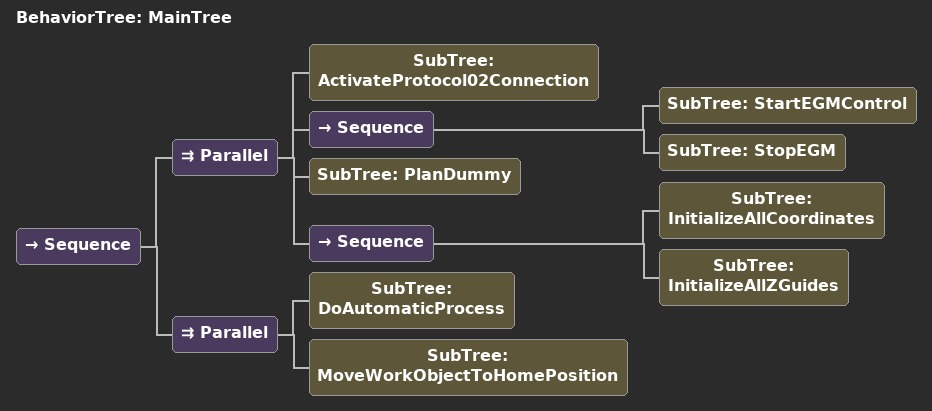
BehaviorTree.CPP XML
<root BTCPP_format="4" main_tree_to_execute="MainTree">
    <include path="sub_trees/protocol_02.xml"/>
    <include path="sub_trees/egm_control.xml"/>
    <include path="sub_trees/trajectories.xml"/>
    <include path="sub_trees/automatic_process.xml"/>
    <include path="sub_trees/guide/guide_init.xml"/>
    <include path="sub_trees/guide/all_coord_init.xml"/>

    <BehaviorTree ID="MainTree">
        <Sequence>
          <Parallel>
            <SubTree ID="ActivateProtocol02Connection"/>
            <Sequence>
              <SubTree ID="StartEGMControl" />
              <SubTree ID="StopEGM" />
            </Sequence>
            <SubTree ID="PlanDummy" />
            <Sequence>
              <SubTree ID="InitializeAllCoordinates"/>
              <SubTree ID="InitializeAllZGuides"/>
            </Sequence>
          </Parallel>
          <Parallel >
              <SubTree ID="DoAutomaticProcess"/>
              <SubTree ID="MoveWorkObjectToHomePosition"/>
          </Parallel>
        </Sequence>
   </BehaviorTree>
</root>
